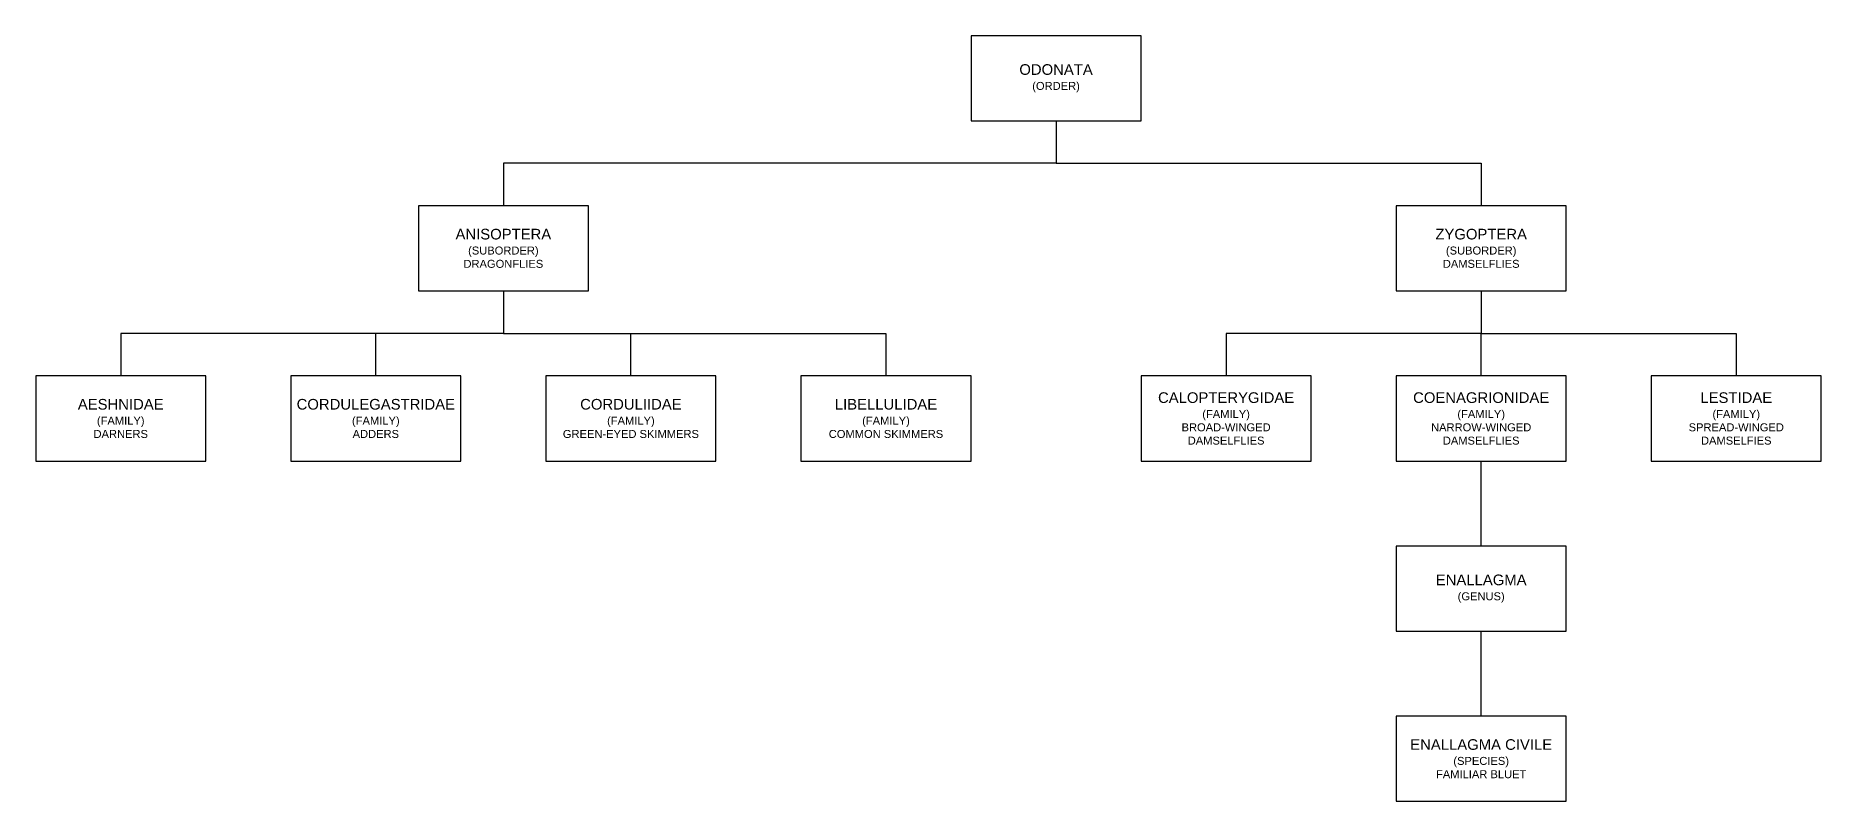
# Model space of a CAD drawing. Header units: inches. Extents: x 3.8 to 24.8, y 1.8 to 10.8.
import ezdxf

# ---------------------------------------------------------------- set-up
doc = ezdxf.new("R2010")
doc.units = ezdxf.units.IN
doc.header["$MEASUREMENT"] = 0
doc.styles.get("Standard").update_dxf_attribs({"font": 'arial.ttf'})

msp = doc.modelspace()

# ---------------------------------------------------------------- linework, layer by layer
for p, q in [((7.75, 6.75), (7.75, 7.25)), ((10.75, 6.75), (10.75, 7.25)), ((20.75, 6.75), (20.75, 7.25)), ((20.75, 4.75), (20.75, 5.75)), ((20.75, 2.75), (20.75, 3.75))]:
    msp.add_line(p, q)
for points in [[(14.75, 9.75), (16.75, 9.75), (16.75, 10.75), (14.75, 10.75)], [(8.25, 7.75), (10.25, 7.75), (10.25, 8.75), (8.25, 8.75)], [(19.75, 7.75), (21.75, 7.75), (21.75, 8.75), (19.75, 8.75)], [(3.75, 5.75), (5.75, 5.75), (5.75, 6.75), (3.75, 6.75)], [(6.75, 5.75), (8.75, 5.75), (8.75, 6.75), (6.75, 6.75)], [(9.75, 5.75), (11.75, 5.75), (11.75, 6.75), (9.75, 6.75)], [(12.75, 5.75), (14.75, 5.75), (14.75, 6.75), (12.75, 6.75)], [(16.75, 5.75), (18.75, 5.75), (18.75, 6.75), (16.75, 6.75)], [(19.75, 5.75), (21.75, 5.75), (21.75, 6.75), (19.75, 6.75)], [(22.75, 5.75), (24.75, 5.75), (24.75, 6.75), (22.75, 6.75)], [(19.75, 3.75), (21.75, 3.75), (21.75, 4.75), (19.75, 4.75)], [(19.75, 1.75), (21.75, 1.75), (21.75, 2.75), (19.75, 2.75)]]:
    msp.add_lwpolyline(points, close=True)
for points in [[(15.75, 9.75), (15.75, 9.25), (9.25, 9.25), (9.25, 8.75)], [(15.75, 9.75), (15.75, 9.25), (20.75, 9.25), (20.75, 8.75)], [(9.25, 7.75), (9.25, 7.25), (4.75, 7.25), (4.75, 6.75)], [(9.25, 7.75), (9.25, 7.25), (13.75, 7.25), (13.75, 6.75)], [(20.75, 7.75), (20.75, 7.25), (17.75, 7.25), (17.75, 6.75)], [(20.75, 7.75), (20.75, 7.25), (23.75, 7.25), (23.75, 6.75)]]:
    msp.add_lwpolyline(points)

# ---------------------------------------------------------------- texts
at = {"char_height": 0.125, "attachment_point": 5}
for s, insert in [('\\pxqc;ODONATA\\P{\\H0.75x;(ORDER)}', (15.75, 10.25)), ('\\pxqc;ANISOPTERA\\P{\\H0.75x;(SUBORDER)\\PDRAGONFLIES}', (9.25, 8.25)), ('\\pxqc;ZYGOPTERA\\P{\\H0.75x;(SUBORDER)\\PDAMSELFLIES}', (20.75, 8.25)), ('\\pxqc;CALOPTERYGIDAE\\P{\\H0.75x;(FAMILY)\\PBROAD-WINGED\\PDAMSELFLIES}', (17.75, 6.25)), ('\\pxqc;COENAGRIONIDAE\\P{\\H0.75x;(FAMILY)\\PNARROW-WINGED\\PDAMSELFLIES}', (20.75, 6.25)), ('\\pxqc;LESTIDAE\\P{\\H0.75x;(FAMILY)\\PSPREAD-WINGED\\PDAMSELFIES}', (23.75, 6.25)), ('\\pxqc;AESHNIDAE\\P{\\H0.75x;(FAMILY)\\PDARNERS}', (4.75, 6.25)), ('\\pxqc;CORDULEGASTRIDAE\\P{\\H0.75x;(FAMILY)\\PADDERS}', (7.75, 6.25)), ('\\pxqc;CORDULIIDAE\\P{\\H0.75x;(FAMILY)\\PGREEN-EYED SKIMMERS}', (10.75, 6.25)), ('\\pxqc;LIBELLULIDAE\\P{\\H0.75x;(FAMILY)\\PCOMMON SKIMMERS}', (13.75, 6.25)), ('\\pxqc;ENALLAGMA\\P{\\H0.75x;(GENUS)}', (20.75, 4.25)), ('\\pxqc;ENALLAGMA CIVILE\\P{\\H0.75x;(SPECIES)\\PFAMILIAR BLUET}', (20.75, 2.25))]:
    msp.add_mtext_dynamic_manual_height_columns(s, width=2, gutter_width=1, heights=[1], dxfattribs=dict(at, insert=insert))

doc.saveas('drawing.dxf')
